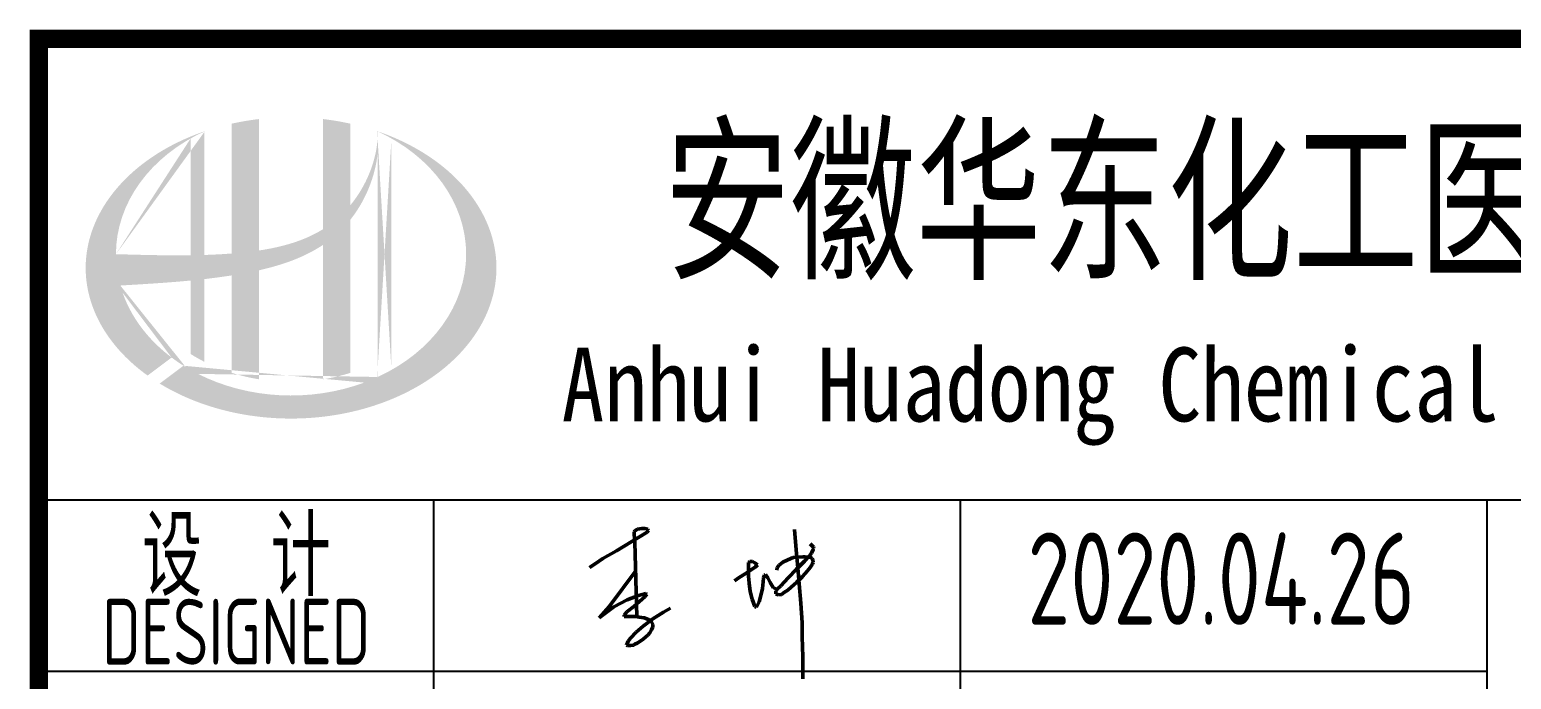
# Model space of a CAD drawing. Extents: x 4830845 to 5141198, y -443067 to -268177.
# Drawn here: x 4928952 to 4934579, y -345312 to -342846 of the extents above; entities that cross this region are included whole.
import ezdxf
from ezdxf.enums import TextEntityAlignment as Align

# ---------------------------------------------------------------- set-up
doc = ezdxf.new("R2010")
doc.units = 0
doc.header["$LTSCALE"] = 1000
doc.header["$MEASUREMENT"] = 0
doc.layers.get('0').update_dxf_attribs({"linetype": 'CONTINUOUS'})
doc.styles.add('AHD', font='sceie.shx', dxfattribs={"width": 0.7, "bigfont": 'sceic.shx'})
doc.styles.add('ECEC_TQ_S', font='')
doc.styles.add('sceie', font='sceie.shx', dxfattribs={"width": 0.7, "bigfont": 'sceic.shx'})
doc.styles.get('ECEC_TQ_S').set_extended_font_data('SimSun')

# ---------------------------------------------------------------- blocks, each defined once
blk = doc.blocks.new('签名')
at = {"lineweight": 50}
for p, q in [((5484373.9, -514006.1), (5484490.2, -513935.2)), ((5484443.6, -513930.1), (5484440.9, -513933.4)), ((5484440.9, -513933.4), (5484440.9, -513943.7)), ((5484453.3, -513923.1), (5484443.6, -513930.1)), ((5484469, -513920.7), (5484453.3, -513923.1)), ((5484481.4, -513920.7), (5484469, -513920.7)), ((5484492.1, -513923.7), (5484481.4, -513920.7)), ((5484490.2, -513935.2), (5484494.5, -513928.9)), ((5484494.5, -513928.9), (5484492.1, -513923.7)), ((5485048.8, -513925.4), (5485055.2, -514002.4)), ((5484440.9, -513943.7), (5484443.6, -513972.8)), ((5484443.6, -513972.8), (5484451, -514255.5)), ((5485121.3, -513992.4), (5485109.4, -513979.5)), ((5485120.6, -514001.4), (5485122.4, -513995.7)), ((5485122.4, -513995.7), (5485121.3, -513992.4)), ((5484292.6, -514055.3), (5484321.1, -514034.4)), ((5484321.1, -514034.4), (5484373.9, -514006.1)), ((5484879.2, -514046.7), (5484874.9, -514049.8)), ((5484874.9, -514049.8), (5484874.9, -514102.5)), ((5484889.7, -514046.7), (5484879.2, -514046.7)), ((5484898.3, -514051.1), (5484889.7, -514046.7)), ((5484908.7, -514059.3), (5484898.3, -514051.1)), ((5484991.3, -514060.1), (5485005.3, -514049.1)), ((5485005.3, -514049.1), (5485024.5, -514040.5)), ((5485024.5, -514040.5), (5485044.1, -514031.7)), ((5485044.1, -514031.7), (5485063, -514029.9)), ((5485055.2, -514002.4), (5485062, -514069.9)), ((5485056.7, -514075.4), (5485086.9, -514044.6)), ((5485063, -514029.9), (5485080.4, -514029)), ((5485080.4, -514029), (5485090.1, -514029)), ((5485086.9, -514044.6), (5485106.8, -514024.4)), ((5485090.1, -514029), (5485104, -514029.4)), ((5485104, -514029.4), (5485109.7, -514030.2)), ((5485106.8, -514024.4), (5485114.2, -514014.2)), ((5485109.7, -514030.2), (5485115.9, -514035.1)), ((5485114.2, -514014.2), (5485120.6, -514001.4)), ((5485115.9, -514035.1), (5485118.9, -514041.7)), ((5485120, -514048.5), (5485117.5, -514055.4)), ((5485118.9, -514041.7), (5485120, -514048.5)), ((5484271.3, -514069.1), (5484292.6, -514055.3)), ((5484446.4, -514081.4), (5484346.3, -514216.5)), ((5484820.9, -514119.1), (5484839.8, -514106.9)), ((5484839.8, -514106.9), (5484861.5, -514092.7)), ((5484861.5, -514092.7), (5484880.5, -514080.4)), ((5484874.9, -514102.5), (5484877.6, -514129)), ((5484880.5, -514080.4), (5484901.1, -514066.5)), ((5484901.1, -514066.5), (5484908.7, -514059.3)), ((5484930.1, -514124), (5484931.7, -514108.3)), ((5484931.7, -514108.3), (5484935, -514098.4)), ((5484935, -514098.4), (5484939.2, -514095.3)), ((5484939.2, -514095.3), (5484947.6, -514108.5)), ((5484947.6, -514108.5), (5484956.8, -514126.6)), ((5484982.5, -514078.8), (5484983.3, -514069.1)), ((5484983.3, -514069.1), (5484991.3, -514060.1)), ((5484997.2, -514139.3), (5485025.4, -514108.5)), ((5485025.4, -514108.5), (5485056.7, -514075.4)), ((5485062, -514069.9), (5485067.5, -514131.4)), ((5485078.3, -514104.8), (5485067.4, -514115.4)), ((5485089.8, -514092.4), (5485078.3, -514104.8)), ((5485097.5, -514083.1), (5485089.8, -514092.4)), ((5485103.3, -514075.8), (5485097.5, -514083.1)), ((5485109.3, -514068.9), (5485103.3, -514075.8)), ((5485114, -514061.8), (5485109.3, -514068.9)), ((5485117.5, -514055.4), (5485114, -514061.8)), ((5484877.6, -514129), (5484880.8, -514159.7)), ((5484880.8, -514159.7), (5484888.6, -514189.2)), ((5484922.8, -514170.1), (5484927.5, -514148.8)), ((5484927.5, -514148.8), (5484930.1, -514124)), ((5484956.8, -514126.6), (5484968.5, -514145.2)), ((5484968.5, -514145.2), (5484983.1, -514152.1)), ((5484978.8, -514158.7), (5484983.9, -514150.9)), ((5484978.8, -514169.6), (5484978.8, -514158.7)), ((5484983.9, -514150.9), (5484997.2, -514139.3)), ((5485011.7, -514162.9), (5484999.4, -514171.2)), ((5485023.8, -514154.8), (5485011.7, -514162.9)), ((5485037, -514143.3), (5485023.8, -514154.8)), ((5485047.3, -514134.3), (5485037, -514143.3)), ((5485058.2, -514124.4), (5485047.3, -514134.3)), ((5485067.4, -514115.4), (5485058.2, -514124.4)), ((5485067.5, -514131.4), (5485073.4, -514204.2)), ((5484346.3, -514216.5), (5484307, -514260.5)), ((5484307, -514260.5), (5484363.7, -514219)), ((5484363.7, -514219), (5484414.5, -514192)), ((5484439.1, -514216.7), (5484412.9, -514237.3)), ((5484414.5, -514192), (5484457.3, -514175.3)), ((5484482.1, -514179.3), (5484439.1, -514216.7)), ((5484457.3, -514175.3), (5484484.7, -514168)), ((5484489, -514170.8), (5484482.1, -514179.3)), ((5484484.7, -514168), (5484489, -514170.8)), ((5484888.6, -514189.2), (5484899, -514216.9)), ((5484899, -514216.9), (5484904.6, -514220)), ((5484904.6, -514220), (5484914.7, -514199)), ((5484914.7, -514199), (5484922.8, -514170.1)), ((5484989.1, -514173.2), (5484978.8, -514169.6)), ((5484999.4, -514171.2), (5484989.1, -514173.2)), ((5485073.4, -514204.2), (5485078.8, -514278.7)), ((5484412.9, -514237.3), (5484401.9, -514249.5)), ((5484401.9, -514249.5), (5484401.9, -514254.7)), ((5484401.9, -514254.7), (5484446.8, -514254.7)), ((5484446.8, -514254.7), (5484459.5, -514257.2)), ((5484459.5, -514257.2), (5484478.2, -514260.7)), ((5484474.4, -514291.2), (5484511.5, -514263.7)), ((5484478.2, -514260.7), (5484495.1, -514267)), ((5484495.1, -514267), (5484505.1, -514273.2)), ((5484505.1, -514273.2), (5484511.1, -514285.3)), ((5484511.5, -514263.7), (5484551.9, -514238.4)), ((5484551.9, -514238.4), (5484578.5, -514223.8)), ((5484426.1, -514337.2), (5484448.7, -514314.1)), ((5484448.7, -514314.1), (5484474.4, -514291.2)), ((5484485.1, -514332.9), (5484474.8, -514341.6)), ((5484492.1, -514325.7), (5484485.1, -514332.9)), ((5484499.4, -514317.1), (5484492.1, -514325.7)), ((5484506.7, -514305.6), (5484499.4, -514317.1)), ((5484511.1, -514294.4), (5484506.7, -514305.6)), ((5484511.1, -514285.3), (5484511.1, -514294.4)), ((5485078.8, -514278.7), (5485078.8, -514332.9)), ((5485078.8, -514332.9), (5485081.6, -514408.2)), ((5484411.7, -514363.3), (5484417.4, -514348.5)), ((5484415.7, -514365.7), (5484411.7, -514363.3)), ((5484426.9, -514365.7), (5484415.7, -514365.7)), ((5484417.4, -514348.5), (5484426.1, -514337.2)), ((5484438.1, -514364), (5484426.9, -514365.7)), ((5484442.7, -514360.5), (5484438.1, -514364)), ((5484452.4, -514355.9), (5484442.7, -514360.5)), ((5484462, -514350.2), (5484452.4, -514355.9)), ((5484474.8, -514341.6), (5484462, -514350.2)), ((5485081.6, -514408.2), (5485081.6, -514491.8))]:
    blk.add_line(p, q, dxfattribs=at)
at = {"style": 'sceie', "width": 0.8}
for p in [(5486670.1, -514111), (5486631, -514761.6), (5486657.1, -515425.2), (5486696.1, -516075.8), (5486709.1, -516674.4)]:
    blk.add_attdef('2020.4.26', text='', height=350, dxfattribs=at).set_placement(p, align=Align.MIDDLE)

msp = doc.modelspace()

# ---------------------------------------------------------------- hatches: boundary and pattern name
h = msp.add_hatch(color=256)
edge = h.paths.add_edge_path()
edge.add_spline(control_points=[(4929823.1, -343758.9), (4929829.2, -343757.5), (4929835.3, -343756.1), (4929884.4, -343744.2), (4929927, -343731.2), (4930002, -343700.1), (4930034.9, -343683.1), (4930065.8, -343662.5)], knot_values=[61.629012, 61.629012, 61.629012, 61.629012, 63.330431, 63.330431, 75.353634, 75.353634, 85.398649, 85.398649, 85.398649, 85.398649], degree=3, periodic=0)
edge.add_line((4930065.8, -343662.5), (4930065.8, -344172.7))
edge.add_spline(control_points=[(4930065.8, -344172.7), (4930082.9, -344170), (4930100, -344166.7), (4930134.7, -344158.6), (4930152.4, -344153.8), (4930169.8, -344148.3)], knot_values=[4.908456, 4.908456, 4.908456, 4.908456, 4.992821, 4.992821, 5.083034, 5.083034, 5.083034, 5.083034], degree=3, periodic=0)
edge.add_line((4930169.8, -344148.3), (4930169.8, -343566.9))
edge.add_spline(control_points=[(4930169.8, -343566.9), (4930178.4, -343555.9), (4930186.6, -343544.6), (4930212.7, -343504.9), (4930228.4, -343475), (4930257.6, -343402.2), (4930268.8, -343358.4), (4930273.5, -343313.1), (4930273.7, -343311.8), (4930273.8, -343310.5)], knot_values=[97.991744, 97.991744, 97.991744, 97.991744, 101.64219, 101.64219, 110.337975, 110.337975, 121.934322, 121.934322, 122.270691, 122.270691, 122.270691, 122.270691], degree=3, periodic=0)
edge.add_line((4930273.8, -343310.5), (4930273.8, -343240.1))
edge.add_spline(control_points=[(4930273.8, -343240.1), (4930273.7, -343247.8), (4930273.4, -343255.4), (4930272.8, -343263.1)], knot_values=[126.194075, 126.194075, 126.194075, 126.194075, 128.396762, 128.396762, 128.396762, 128.396762], degree=3, periodic=0)
edge.add_spline(control_points=[(4930272.8, -343263.1), (4930272.3, -343269.3), (4930271.7, -343275.5), (4930270.9, -343281.8)], knot_values=[124.417049, 124.417049, 124.417049, 124.417049, 126.194075, 126.194075, 126.194075, 126.194075], degree=3, periodic=0)
edge.add_spline(control_points=[(4930270.9, -343281.8), (4930269.8, -343290.9), (4930268.3, -343300), (4930266.5, -343309.1)], knot_values=[121.80529, 121.80529, 121.80529, 121.80529, 124.417049, 124.417049, 124.417049, 124.417049], degree=3, periodic=0)
edge.add_spline(control_points=[(4930266.5, -343309.1), (4930264.1, -343321.3), (4930261.2, -343333.4), (4930257.7, -343345.4)], knot_values=[118.31574, 118.31574, 118.31574, 118.31574, 121.80529, 121.80529, 121.80529, 121.80529], degree=3, periodic=0)
edge.add_spline(control_points=[(4930257.7, -343345.4), (4930254.2, -343357.5), (4930250.2, -343369.5), (4930245.6, -343381.4)], knot_values=[114.795988, 114.795988, 114.795988, 114.795988, 118.31574, 118.31574, 118.31574, 118.31574], degree=3, periodic=0)
edge.add_spline(control_points=[(4930245.6, -343381.4), (4930241.1, -343393.1), (4930236.1, -343404.6), (4930230.7, -343416)], knot_values=[111.329641, 111.329641, 111.329641, 111.329641, 114.795988, 114.795988, 114.795988, 114.795988], degree=3, periodic=0)
edge.add_spline(control_points=[(4930230.7, -343416), (4930225.2, -343427.5), (4930219.2, -343438.9), (4930212.7, -343449.9)], knot_values=[107.79529, 107.79529, 107.79529, 107.79529, 111.329641, 111.329641, 111.329641, 111.329641], degree=3, periodic=0)
edge.add_spline(control_points=[(4930212.7, -343449.9), (4930206.4, -343460.8), (4930199.7, -343471.3), (4930192.6, -343481.6)], knot_values=[104.343579, 104.343579, 104.343579, 104.343579, 107.79529, 107.79529, 107.79529, 107.79529], degree=3, periodic=0)
edge.add_spline(control_points=[(4930192.6, -343481.6), (4930185.4, -343492), (4930177.8, -343502), (4930169.8, -343511.7)], knot_values=[100.8507, 100.8507, 100.8507, 100.8507, 104.343579, 104.343579, 104.343579, 104.343579], degree=3, periodic=0)
edge.add_line((4930169.8, -343511.7), (4930169.8, -343202.4))
edge.add_spline(control_points=[(4930169.8, -343202.4), (4930135.7, -343194.9), (4930101, -343189), (4930065.8, -343184.9)], knot_values=[4.423999, 4.423999, 4.423999, 4.423999, 4.558741, 4.558741, 4.558741, 4.558741], degree=3, periodic=0)
edge.add_line((4930065.8, -343184.9), (4930065.8, -343603))
edge.add_spline(control_points=[(4930065.8, -343603), (4929993.8, -343647.6), (4929909.6, -343670.8), (4929823.1, -343683.8)], knot_values=[63.246215, 63.246215, 63.246215, 63.246215, 87.689124, 87.689124, 87.689124, 87.689124], degree=3, periodic=0)
edge.add_line((4929823.1, -343683.8), (4929823.1, -343184.9))
edge.add_spline(control_points=[(4929823.1, -343184.9), (4929787.9, -343189), (4929753.2, -343194.9), (4929719.1, -343202.4)], knot_values=[4.866038, 4.866038, 4.866038, 4.866038, 5.000777, 5.000777, 5.000777, 5.000777], degree=3, periodic=0)
edge.add_line((4929719.1, -343202.4), (4929719.1, -343695.3))
edge.add_spline(control_points=[(4929719.1, -343695.3), (4929717.4, -343695.4), (4929682.5, -343698), (4929647.9, -343699.8), (4929615.1, -343700.8)], knot_values=[43.657356, 43.657356, 43.657356, 43.657356, 44.134253, 53.497092, 53.497092, 53.497092, 53.497092], degree=3, periodic=0)
edge.add_line((4929615.1, -343700.8), (4929615.1, -343231.7))
edge.add_spline(control_points=[(4929615.1, -343231.7), (4929598.1, -343237.5), (4929581.3, -343243.8), (4929564.9, -343250.6)], knot_values=[5.14157, 5.14157, 5.14157, 5.14157, 5.212921, 5.212921, 5.212921, 5.212921], degree=3, periodic=0)
edge.add_spline(control_points=[(4929564.9, -343250.6), (4929558, -343253.4), (4929551.2, -343256.3), (4929518.9, -343270.5), (4929494.4, -343282.7), (4929470.9, -343295.9)], knot_values=[5.212921, 5.212921, 5.212921, 5.212921, 5.24296, 5.24296, 5.355623, 5.355623, 5.355623, 5.355623], degree=3, periodic=0)
edge.add_spline(control_points=[(4929470.9, -343295.9), (4929456, -343304.3), (4929441.6, -343313), (4929427.6, -343322.1)], knot_values=[5.355623, 5.355623, 5.355623, 5.355623, 5.426974, 5.426974, 5.426974, 5.426974], degree=3, periodic=0)
edge.add_spline(control_points=[(4929427.6, -343322.1), (4929420.2, -343327), (4929412.9, -343331.9), (4929399.4, -343341.4), (4929393.2, -343345.9), (4929387, -343350.5)], knot_values=[5.426974, 5.426974, 5.426974, 5.426974, 5.464765, 5.464765, 5.498325, 5.498325, 5.498325, 5.498325], degree=3, periodic=0)
edge.add_spline(control_points=[(4929387, -343350.5), (4929361, -343370.1), (4929336.9, -343390.9), (4929315, -343412.9)], knot_values=[5.498325, 5.498325, 5.498325, 5.498325, 5.641027, 5.641027, 5.641027, 5.641027], degree=3, periodic=0)
edge.add_spline(control_points=[(4929315, -343412.9), (4929308, -343419.9), (4929301.3, -343427), (4929280.8, -343449.6), (4929267.9, -343465.4), (4929256.1, -343481.6)], knot_values=[5.641027, 5.641027, 5.641027, 5.641027, 5.686569, 5.686569, 5.783729, 5.783729, 5.783729, 5.783729], degree=3, periodic=0)
edge.add_spline(control_points=[(4929256.1, -343481.6), (4929241, -343502.4), (4929227.7, -343523.8), (4929214.6, -343548.8), (4929213, -343551.9), (4929211.4, -343555.1)], knot_values=[5.783729, 5.783729, 5.783729, 5.783729, 5.908374, 5.908374, 5.92643, 5.92643, 5.92643, 5.92643], degree=3, periodic=0)
edge.add_spline(control_points=[(4929211.4, -343555.1), (4929198.9, -343580.2), (4929188.9, -343605.9), (4929181.4, -343631.8)], knot_values=[5.92643, 5.92643, 5.92643, 5.92643, 6.069132, 6.069132, 6.069132, 6.069132], degree=3, periodic=0)
edge.add_spline(control_points=[(4929181.4, -343631.8), (4929178.2, -343642.9), (4929175.4, -343654.1), (4929170, -343680.2), (4929167.8, -343695.3), (4929166.3, -343710.4)], knot_values=[6.069132, 6.069132, 6.069132, 6.069132, 6.130179, 6.130179, 6.211834, 6.211834, 6.211834, 6.211834], degree=3, periodic=0)
edge.add_spline(control_points=[(4929166.3, -343710.4), (4929165.1, -343723.5), (4929164.4, -343736.7), (4929164.4, -343749.9)], knot_values=[6.211834, 6.211834, 6.211834, 6.211834, 6.283185, 6.283185, 6.283185, 6.283185], degree=3, periodic=0)
edge.add_spline(control_points=[(4929164.4, -343749.9), (4929164.4, -343759.2), (4929164.8, -343768.6), (4929165.4, -343777.9)], knot_values=[6.283185, 6.283185, 6.283185, 6.283185, 6.333655, 6.333655, 6.333655, 6.333655], degree=3, periodic=0)
edge.add_spline(control_points=[(4929165.4, -343777.9), (4929166.6, -343796.5), (4929169.2, -343815.1), (4929172.9, -343833.7)], knot_values=[6.333655, 6.333655, 6.333655, 6.333655, 6.434594, 6.434594, 6.434594, 6.434594], degree=3, periodic=0)
edge.add_spline(control_points=[(4929172.9, -343833.7), (4929173.2, -343834.9), (4929173.4, -343836.1), (4929177.4, -343854.6), (4929182.1, -343871.8), (4929188, -343888.8)], knot_values=[6.434594, 6.434594, 6.434594, 6.434594, 6.441278, 6.441278, 6.535532, 6.535532, 6.535532, 6.535532], degree=3, periodic=0)
edge.add_spline(control_points=[(4929188, -343888.8), (4929194.2, -343907), (4929201.8, -343925.1), (4929210.5, -343942.9)], knot_values=[6.535532, 6.535532, 6.535532, 6.535532, 6.636471, 6.636471, 6.636471, 6.636471], degree=3, periodic=0)
edge.add_spline(control_points=[(4929210.5, -343942.9), (4929212.7, -343947.3), (4929215, -343951.8), (4929224.3, -343969.4), (4929232, -343982.5), (4929240.4, -343995.3)], knot_values=[6.636471, 6.636471, 6.636471, 6.636471, 6.661894, 6.661894, 6.73741, 6.73741, 6.73741, 6.73741], degree=3, periodic=0)
edge.add_spline(control_points=[(4929240.4, -343995.3), (4929251.6, -344012.5), (4929263.9, -344029.3), (4929277.5, -344045.7)], knot_values=[6.73741, 6.73741, 6.73741, 6.73741, 6.838349, 6.838349, 6.838349, 6.838349], degree=3, periodic=0)
edge.add_spline(control_points=[(4929277.5, -344045.7), (4929283.4, -344052.8), (4929289.5, -344059.9), (4929304.1, -344075.8), (4929312.6, -344084.7), (4929321.5, -344093.3)], knot_values=[6.838349, 6.838349, 6.838349, 6.838349, 6.88251, 6.88251, 6.939288, 6.939288, 6.939288, 6.939288], degree=3, periodic=0)
edge.add_spline(control_points=[(4929321.5, -344093.3), (4929337.3, -344108.7), (4929354.1, -344123.5), (4929372, -344137.7)], knot_values=[6.939288, 6.939288, 6.939288, 6.939288, 7.040227, 7.040227, 7.040227, 7.040227], degree=3, periodic=0)
edge.add_spline(control_points=[(4929372, -344137.7), (4929381, -344144.8), (4929390.2, -344151.8), (4929399.6, -344158.5)], knot_values=[7.040227, 7.040227, 7.040227, 7.040227, 7.090696, 7.090696, 7.090696, 7.090696], degree=3, periodic=0)
edge.add_line((4929399.6, -344158.5), (4929490.8, -344090.2))
edge.add_ellipse((4929944.4, -343697.9), major_axis=(665, 0), ratio=0.806676, start_angle=192.819, end_angle=226.9853, ccw=False)
edge.add_spline(control_points=[(4929296, -343816.9), (4929320, -343815.4), (4929344.1, -343814), (4929432.8, -343808.5), (4929497.6, -343804.2), (4929563.1, -343797.8)], knot_values=[11.398263, 11.398263, 11.398263, 11.398263, 18.40729, 18.40729, 37.18094, 37.18094, 37.18094, 37.18094], degree=3, periodic=0)
edge.add_line((4929563.1, -343797.8), (4929563.1, -344076.9))
edge.add_spline(control_points=[(4929563.1, -344076.9), (4929566.7, -344079.1), (4929570.3, -344081.3), (4929587.2, -344091.5), (4929601, -344099.1), (4929615.1, -344106.3)], knot_values=[4.049945, 4.049945, 4.049945, 4.049945, 4.072021, 4.072021, 4.153257, 4.153257, 4.153257, 4.153257], degree=3, periodic=0)
edge.add_line((4929615.1, -344106.3), (4929615.1, -343792.4))
edge.add_spline(control_points=[(4929615.1, -343792.4), (4929647.3, -343788.7), (4929679.7, -343784.5), (4929714.6, -343779.1), (4929716.8, -343778.7), (4929719.1, -343778.4)], knot_values=[42.135009, 42.135009, 42.135009, 42.135009, 51.307228, 51.307228, 51.948574, 51.948574, 51.948574, 51.948574], degree=3, periodic=0)
edge.add_line((4929719.1, -343778.4), (4929719.1, -344148.3))
edge.add_spline(control_points=[(4929719.1, -344148.3), (4929752.7, -344158.9), (4929787.6, -344167.1), (4929823.1, -344172.7)], knot_values=[4.34174, 4.34174, 4.34174, 4.34174, 4.516316, 4.516316, 4.516316, 4.516316], degree=3, periodic=0)
edge.add_line((4929823.1, -344172.7), (4929823.1, -343758.9))
edge = h.paths.add_edge_path(flags=16)
edge.add_ellipse((4929944.4, -343697.9), major_axis=(665, 0), ratio=0.806676, start_angle=124.9875, end_angle=179.999, ccw=False)
edge.add_line((4929563.1, -343258.4), (4929563.1, -343702))
edge.add_spline(control_points=[(4929563.1, -343702), (4929467.8, -343703.3), (4929373.8, -343700.3), (4929279.4, -343697.9)], knot_values=[11.27373, 11.27373, 11.27373, 11.27373, 38.687513, 38.687513, 38.687513, 38.687513], degree=3, periodic=0)
edge = h.paths.add_edge_path()
edge.add_spline(control_points=[(4929445.6, -344189), (4929476.7, -344208), (4929509.8, -344225.3), (4929594.4, -344262.5), (4929647.7, -344280.4), (4929758.4, -344307), (4929815.9, -344315.7), (4929932, -344323.4), (4929990.7, -344322.5), (4930106.3, -344311), (4930163.1, -344300.5), (4930272.2, -344270.4), (4930324.3, -344250.9), (4930421.2, -344204), (4930466, -344176.7), (4930545.9, -344115.7), (4930581.1, -344082.2), (4930640.4, -344010.7), (4930664.6, -343972.8), (4930701, -343894.7), (4930713.2, -343854.5), (4930725.8, -343773.3), (4930726.1, -343732.3), (4930714.6, -343650.8), (4930702.8, -343610.3), (4930667.2, -343531.6), (4930643.4, -343493.4), (4930584.6, -343421.2), (4930549.5, -343387.3), (4930469.7, -343325.6), (4930425, -343297.9), (4930343.8, -343258.1), (4930309.4, -343243.9), (4930273.8, -343231.7)], knot_values=[0.886421, 0.886421, 0.886421, 0.886421, 1.040557, 1.040557, 1.261172, 1.261172, 1.481788, 1.481788, 1.702404, 1.702404, 1.92302, 1.92302, 2.143636, 2.143636, 2.364252, 2.364252, 2.584868, 2.584868, 2.805484, 2.805484, 3.026099, 3.026099, 3.246715, 3.246715, 3.46852, 3.46852, 3.690325, 3.690325, 3.91213, 3.91213, 4.133935, 4.133935, 4.283209, 4.283209, 4.283209, 4.283209], degree=3, periodic=0)
edge.add_line((4930273.8, -343231.7), (4930273.8, -343231.7))
edge.add_spline(control_points=[(4930273.8, -343231.8), (4930273.8, -343234.6), (4930273.8, -343237.3), (4930273.8, -343240.1)], knot_values=[128.396762, 128.396762, 128.396762, 128.396762, 129.192193, 129.192193, 129.192193, 129.192193], degree=3, periodic=0)
edge.add_line((4930273.8, -343240.1), (4930273.8, -344164))
edge.add_ellipse((4929944.4, -343697.9), major_axis=(665, 0), ratio=0.806676, start_angle=232.1054, end_angle=299.6833, ccw=False)
edge.add_line((4929536, -344121.3), (4929445.6, -344189))
edge = h.paths.add_edge_path(flags=16)
edge.add_ellipse((4929944.4, -343697.9), major_axis=(665, 0), ratio=0.806676, start_angle=304.9875, end_angle=415.0121, ccw=False)
edge.add_line((4930325.8, -344137.4), (4930325.8, -343258.4))
h = msp.add_hatch(color=256)
edge = h.paths.add_edge_path()
edge.add_spline(control_points=[(4929823.1, -343758.9), (4929829.2, -343757.5), (4929835.3, -343756.1), (4929884.4, -343744.2), (4929927, -343731.2), (4930002, -343700.1), (4930034.9, -343683.1), (4930065.8, -343662.5)], knot_values=[61.629012, 61.629012, 61.629012, 61.629012, 63.330431, 63.330431, 75.353634, 75.353634, 85.398649, 85.398649, 85.398649, 85.398649], degree=3, periodic=0)
edge.add_line((4930065.8, -343662.5), (4930065.8, -344172.7))
edge.add_spline(control_points=[(4930065.8, -344172.7), (4930082.9, -344170), (4930100, -344166.7), (4930134.7, -344158.6), (4930152.4, -344153.8), (4930169.8, -344148.3)], knot_values=[4.908456, 4.908456, 4.908456, 4.908456, 4.992821, 4.992821, 5.083034, 5.083034, 5.083034, 5.083034], degree=3, periodic=0)
edge.add_line((4930169.8, -344148.3), (4930169.8, -343566.9))
edge.add_spline(control_points=[(4930169.8, -343566.9), (4930178.4, -343555.9), (4930186.6, -343544.6), (4930212.7, -343504.9), (4930228.4, -343475), (4930257.6, -343402.2), (4930268.8, -343358.4), (4930273.5, -343313.1), (4930273.7, -343311.8), (4930273.8, -343310.5)], knot_values=[97.991744, 97.991744, 97.991744, 97.991744, 101.64219, 101.64219, 110.337975, 110.337975, 121.934322, 121.934322, 122.270691, 122.270691, 122.270691, 122.270691], degree=3, periodic=0)
edge.add_line((4930273.8, -343310.5), (4930273.8, -343240.1))
edge.add_spline(control_points=[(4930273.8, -343240.1), (4930273.7, -343247.8), (4930273.4, -343255.4), (4930272.8, -343263.1)], knot_values=[126.194075, 126.194075, 126.194075, 126.194075, 128.396762, 128.396762, 128.396762, 128.396762], degree=3, periodic=0)
edge.add_spline(control_points=[(4930272.8, -343263.1), (4930272.3, -343269.3), (4930271.7, -343275.5), (4930270.9, -343281.8)], knot_values=[124.417049, 124.417049, 124.417049, 124.417049, 126.194075, 126.194075, 126.194075, 126.194075], degree=3, periodic=0)
edge.add_spline(control_points=[(4930270.9, -343281.8), (4930269.8, -343290.9), (4930268.3, -343300), (4930266.5, -343309.1)], knot_values=[121.80529, 121.80529, 121.80529, 121.80529, 124.417049, 124.417049, 124.417049, 124.417049], degree=3, periodic=0)
edge.add_spline(control_points=[(4930266.5, -343309.1), (4930264.1, -343321.3), (4930261.2, -343333.4), (4930257.7, -343345.4)], knot_values=[118.31574, 118.31574, 118.31574, 118.31574, 121.80529, 121.80529, 121.80529, 121.80529], degree=3, periodic=0)
edge.add_spline(control_points=[(4930257.7, -343345.4), (4930254.2, -343357.5), (4930250.2, -343369.5), (4930245.6, -343381.4)], knot_values=[114.795988, 114.795988, 114.795988, 114.795988, 118.31574, 118.31574, 118.31574, 118.31574], degree=3, periodic=0)
edge.add_spline(control_points=[(4930245.6, -343381.4), (4930241.1, -343393.1), (4930236.1, -343404.6), (4930230.7, -343416)], knot_values=[111.329641, 111.329641, 111.329641, 111.329641, 114.795988, 114.795988, 114.795988, 114.795988], degree=3, periodic=0)
edge.add_spline(control_points=[(4930230.7, -343416), (4930225.2, -343427.5), (4930219.2, -343438.9), (4930212.7, -343449.9)], knot_values=[107.79529, 107.79529, 107.79529, 107.79529, 111.329641, 111.329641, 111.329641, 111.329641], degree=3, periodic=0)
edge.add_spline(control_points=[(4930212.7, -343449.9), (4930206.4, -343460.8), (4930199.7, -343471.3), (4930192.6, -343481.6)], knot_values=[104.343579, 104.343579, 104.343579, 104.343579, 107.79529, 107.79529, 107.79529, 107.79529], degree=3, periodic=0)
edge.add_spline(control_points=[(4930192.6, -343481.6), (4930185.4, -343492), (4930177.8, -343502), (4930169.8, -343511.7)], knot_values=[100.8507, 100.8507, 100.8507, 100.8507, 104.343579, 104.343579, 104.343579, 104.343579], degree=3, periodic=0)
edge.add_line((4930169.8, -343511.7), (4930169.8, -343202.4))
edge.add_spline(control_points=[(4930169.8, -343202.4), (4930135.7, -343194.9), (4930101, -343189), (4930065.8, -343184.9)], knot_values=[4.423999, 4.423999, 4.423999, 4.423999, 4.558741, 4.558741, 4.558741, 4.558741], degree=3, periodic=0)
edge.add_line((4930065.8, -343184.9), (4930065.8, -343603))
edge.add_spline(control_points=[(4930065.8, -343603), (4929993.8, -343647.6), (4929909.6, -343670.8), (4929823.1, -343683.8)], knot_values=[63.246215, 63.246215, 63.246215, 63.246215, 87.689124, 87.689124, 87.689124, 87.689124], degree=3, periodic=0)
edge.add_line((4929823.1, -343683.8), (4929823.1, -343184.9))
edge.add_spline(control_points=[(4929823.1, -343184.9), (4929787.9, -343189), (4929753.2, -343194.9), (4929719.1, -343202.4)], knot_values=[4.866038, 4.866038, 4.866038, 4.866038, 5.000777, 5.000777, 5.000777, 5.000777], degree=3, periodic=0)
edge.add_line((4929719.1, -343202.4), (4929719.1, -343695.3))
edge.add_spline(control_points=[(4929719.1, -343695.3), (4929717.4, -343695.4), (4929682.5, -343698), (4929647.9, -343699.8), (4929615.1, -343700.8)], knot_values=[43.657356, 43.657356, 43.657356, 43.657356, 44.134253, 53.497092, 53.497092, 53.497092, 53.497092], degree=3, periodic=0)
edge.add_line((4929615.1, -343700.8), (4929615.1, -343231.7))
edge.add_spline(control_points=[(4929615.1, -343231.7), (4929598.1, -343237.5), (4929581.3, -343243.8), (4929564.9, -343250.6)], knot_values=[5.14157, 5.14157, 5.14157, 5.14157, 5.212921, 5.212921, 5.212921, 5.212921], degree=3, periodic=0)
edge.add_spline(control_points=[(4929564.9, -343250.6), (4929558, -343253.4), (4929551.2, -343256.3), (4929518.9, -343270.5), (4929494.4, -343282.7), (4929470.9, -343295.9)], knot_values=[5.212921, 5.212921, 5.212921, 5.212921, 5.24296, 5.24296, 5.355623, 5.355623, 5.355623, 5.355623], degree=3, periodic=0)
edge.add_spline(control_points=[(4929470.9, -343295.9), (4929456, -343304.3), (4929441.6, -343313), (4929427.6, -343322.1)], knot_values=[5.355623, 5.355623, 5.355623, 5.355623, 5.426974, 5.426974, 5.426974, 5.426974], degree=3, periodic=0)
edge.add_spline(control_points=[(4929427.6, -343322.1), (4929420.2, -343327), (4929412.9, -343331.9), (4929399.4, -343341.4), (4929393.2, -343345.9), (4929387, -343350.5)], knot_values=[5.426974, 5.426974, 5.426974, 5.426974, 5.464765, 5.464765, 5.498325, 5.498325, 5.498325, 5.498325], degree=3, periodic=0)
edge.add_spline(control_points=[(4929387, -343350.5), (4929361, -343370.1), (4929336.9, -343390.9), (4929315, -343412.9)], knot_values=[5.498325, 5.498325, 5.498325, 5.498325, 5.641027, 5.641027, 5.641027, 5.641027], degree=3, periodic=0)
edge.add_spline(control_points=[(4929315, -343412.9), (4929308, -343419.9), (4929301.3, -343427), (4929280.8, -343449.6), (4929267.9, -343465.4), (4929256.1, -343481.6)], knot_values=[5.641027, 5.641027, 5.641027, 5.641027, 5.686569, 5.686569, 5.783729, 5.783729, 5.783729, 5.783729], degree=3, periodic=0)
edge.add_spline(control_points=[(4929256.1, -343481.6), (4929241, -343502.4), (4929227.7, -343523.8), (4929214.6, -343548.8), (4929213, -343551.9), (4929211.4, -343555.1)], knot_values=[5.783729, 5.783729, 5.783729, 5.783729, 5.908374, 5.908374, 5.92643, 5.92643, 5.92643, 5.92643], degree=3, periodic=0)
edge.add_spline(control_points=[(4929211.4, -343555.1), (4929198.9, -343580.2), (4929188.9, -343605.9), (4929181.4, -343631.8)], knot_values=[5.92643, 5.92643, 5.92643, 5.92643, 6.069132, 6.069132, 6.069132, 6.069132], degree=3, periodic=0)
edge.add_spline(control_points=[(4929181.4, -343631.8), (4929178.2, -343642.9), (4929175.4, -343654.1), (4929170, -343680.2), (4929167.8, -343695.3), (4929166.3, -343710.4)], knot_values=[6.069132, 6.069132, 6.069132, 6.069132, 6.130179, 6.130179, 6.211834, 6.211834, 6.211834, 6.211834], degree=3, periodic=0)
edge.add_spline(control_points=[(4929166.3, -343710.4), (4929165.1, -343723.5), (4929164.4, -343736.7), (4929164.4, -343749.9)], knot_values=[6.211834, 6.211834, 6.211834, 6.211834, 6.283185, 6.283185, 6.283185, 6.283185], degree=3, periodic=0)
edge.add_spline(control_points=[(4929164.4, -343749.9), (4929164.4, -343759.2), (4929164.8, -343768.6), (4929165.4, -343777.9)], knot_values=[6.283185, 6.283185, 6.283185, 6.283185, 6.333655, 6.333655, 6.333655, 6.333655], degree=3, periodic=0)
edge.add_spline(control_points=[(4929165.4, -343777.9), (4929166.6, -343796.5), (4929169.2, -343815.1), (4929172.9, -343833.7)], knot_values=[6.333655, 6.333655, 6.333655, 6.333655, 6.434594, 6.434594, 6.434594, 6.434594], degree=3, periodic=0)
edge.add_spline(control_points=[(4929172.9, -343833.7), (4929173.2, -343834.9), (4929173.4, -343836.1), (4929177.4, -343854.6), (4929182.1, -343871.8), (4929188, -343888.8)], knot_values=[6.434594, 6.434594, 6.434594, 6.434594, 6.441278, 6.441278, 6.535532, 6.535532, 6.535532, 6.535532], degree=3, periodic=0)
edge.add_spline(control_points=[(4929188, -343888.8), (4929194.2, -343907), (4929201.8, -343925.1), (4929210.5, -343942.9)], knot_values=[6.535532, 6.535532, 6.535532, 6.535532, 6.636471, 6.636471, 6.636471, 6.636471], degree=3, periodic=0)
edge.add_spline(control_points=[(4929210.5, -343942.9), (4929212.7, -343947.3), (4929215, -343951.8), (4929224.3, -343969.4), (4929232, -343982.5), (4929240.4, -343995.3)], knot_values=[6.636471, 6.636471, 6.636471, 6.636471, 6.661894, 6.661894, 6.73741, 6.73741, 6.73741, 6.73741], degree=3, periodic=0)
edge.add_spline(control_points=[(4929240.4, -343995.3), (4929251.6, -344012.5), (4929263.9, -344029.3), (4929277.5, -344045.7)], knot_values=[6.73741, 6.73741, 6.73741, 6.73741, 6.838349, 6.838349, 6.838349, 6.838349], degree=3, periodic=0)
edge.add_spline(control_points=[(4929277.5, -344045.7), (4929283.4, -344052.8), (4929289.5, -344059.9), (4929304.1, -344075.8), (4929312.6, -344084.7), (4929321.5, -344093.3)], knot_values=[6.838349, 6.838349, 6.838349, 6.838349, 6.88251, 6.88251, 6.939288, 6.939288, 6.939288, 6.939288], degree=3, periodic=0)
edge.add_spline(control_points=[(4929321.5, -344093.3), (4929337.3, -344108.7), (4929354.1, -344123.5), (4929372, -344137.7)], knot_values=[6.939288, 6.939288, 6.939288, 6.939288, 7.040227, 7.040227, 7.040227, 7.040227], degree=3, periodic=0)
edge.add_spline(control_points=[(4929372, -344137.7), (4929381, -344144.8), (4929390.2, -344151.8), (4929399.6, -344158.5)], knot_values=[7.040227, 7.040227, 7.040227, 7.040227, 7.090696, 7.090696, 7.090696, 7.090696], degree=3, periodic=0)
edge.add_line((4929399.6, -344158.5), (4929490.8, -344090.2))
edge.add_ellipse((4929944.4, -343697.9), major_axis=(665, 0), ratio=0.806676, start_angle=192.819, end_angle=226.9853, ccw=False)
edge.add_spline(control_points=[(4929296, -343816.9), (4929320, -343815.4), (4929344.1, -343814), (4929432.8, -343808.5), (4929497.6, -343804.2), (4929563.1, -343797.8)], knot_values=[11.398263, 11.398263, 11.398263, 11.398263, 18.40729, 18.40729, 37.18094, 37.18094, 37.18094, 37.18094], degree=3, periodic=0)
edge.add_line((4929563.1, -343797.8), (4929563.1, -344076.9))
edge.add_spline(control_points=[(4929563.1, -344076.9), (4929566.7, -344079.1), (4929570.3, -344081.3), (4929587.2, -344091.5), (4929601, -344099.1), (4929615.1, -344106.3)], knot_values=[4.049945, 4.049945, 4.049945, 4.049945, 4.072021, 4.072021, 4.153257, 4.153257, 4.153257, 4.153257], degree=3, periodic=0)
edge.add_line((4929615.1, -344106.3), (4929615.1, -343792.4))
edge.add_spline(control_points=[(4929615.1, -343792.4), (4929647.3, -343788.7), (4929679.7, -343784.5), (4929714.6, -343779.1), (4929716.8, -343778.7), (4929719.1, -343778.4)], knot_values=[42.135009, 42.135009, 42.135009, 42.135009, 51.307228, 51.307228, 51.948574, 51.948574, 51.948574, 51.948574], degree=3, periodic=0)
edge.add_line((4929719.1, -343778.4), (4929719.1, -344148.3))
edge.add_spline(control_points=[(4929719.1, -344148.3), (4929752.7, -344158.9), (4929787.6, -344167.1), (4929823.1, -344172.7)], knot_values=[4.34174, 4.34174, 4.34174, 4.34174, 4.516316, 4.516316, 4.516316, 4.516316], degree=3, periodic=0)
edge.add_line((4929823.1, -344172.7), (4929823.1, -343758.9))
edge = h.paths.add_edge_path(flags=16)
edge.add_ellipse((4929944.4, -343697.9), major_axis=(665, 0), ratio=0.806676, start_angle=124.9875, end_angle=179.999, ccw=False)
edge.add_line((4929563.1, -343258.4), (4929563.1, -343702))
edge.add_spline(control_points=[(4929563.1, -343702), (4929467.8, -343703.3), (4929373.8, -343700.3), (4929279.4, -343697.9)], knot_values=[11.27373, 11.27373, 11.27373, 11.27373, 38.687513, 38.687513, 38.687513, 38.687513], degree=3, periodic=0)
edge = h.paths.add_edge_path()
edge.add_spline(control_points=[(4929445.6, -344189), (4929476.7, -344208), (4929509.8, -344225.3), (4929594.4, -344262.5), (4929647.7, -344280.4), (4929758.4, -344307), (4929815.9, -344315.7), (4929932, -344323.4), (4929990.7, -344322.5), (4930106.3, -344311), (4930163.1, -344300.5), (4930272.2, -344270.4), (4930324.3, -344250.9), (4930421.2, -344204), (4930466, -344176.7), (4930545.9, -344115.7), (4930581.1, -344082.2), (4930640.4, -344010.7), (4930664.6, -343972.8), (4930701, -343894.7), (4930713.2, -343854.5), (4930725.8, -343773.3), (4930726.1, -343732.3), (4930714.6, -343650.8), (4930702.8, -343610.3), (4930667.2, -343531.6), (4930643.4, -343493.4), (4930584.6, -343421.2), (4930549.5, -343387.3), (4930469.7, -343325.6), (4930425, -343297.9), (4930343.8, -343258.1), (4930309.4, -343243.9), (4930273.8, -343231.7)], knot_values=[0.886421, 0.886421, 0.886421, 0.886421, 1.040557, 1.040557, 1.261172, 1.261172, 1.481788, 1.481788, 1.702404, 1.702404, 1.92302, 1.92302, 2.143636, 2.143636, 2.364252, 2.364252, 2.584868, 2.584868, 2.805484, 2.805484, 3.026099, 3.026099, 3.246715, 3.246715, 3.46852, 3.46852, 3.690325, 3.690325, 3.91213, 3.91213, 4.133935, 4.133935, 4.283209, 4.283209, 4.283209, 4.283209], degree=3, periodic=0)
edge.add_line((4930273.8, -343231.7), (4930273.8, -343231.7))
edge.add_spline(control_points=[(4930273.8, -343231.8), (4930273.8, -343234.6), (4930273.8, -343237.3), (4930273.8, -343240.1)], knot_values=[128.396762, 128.396762, 128.396762, 128.396762, 129.192193, 129.192193, 129.192193, 129.192193], degree=3, periodic=0)
edge.add_line((4930273.8, -343240.1), (4930273.8, -344164))
edge.add_ellipse((4929944.4, -343697.9), major_axis=(665, 0), ratio=0.806676, start_angle=232.1054, end_angle=299.6833, ccw=False)
edge.add_line((4929536, -344121.3), (4929445.6, -344189))
edge = h.paths.add_edge_path(flags=16)
edge.add_ellipse((4929944.4, -343697.9), major_axis=(665, 0), ratio=0.806676, start_angle=304.9875, end_angle=415.0121, ccw=False)
edge.add_line((4930325.8, -344137.4), (4930325.8, -343258.4))

# ---------------------------------------------------------------- linework, layer by layer
for p, q in [((4928986.6, -344630.5), (4946986.6, -344630.5)), ((4930486.6, -347880.5), (4930486.6, -344630.5)), ((4932486.6, -347880.5), (4932486.6, -344630.5)), ((4934486.6, -347880.5), (4934486.6, -344630.5)), ((4928986.6, -345280.5), (4934486.6, -345280.5))]:
    msp.add_line(p, q)
at = {"const_width": 70}
msp.add_lwpolyline([(4928986.6, -342880.5), (4928986.6, -348880.5)], dxfattribs=at)
msp.add_lwpolyline([(4946986.6, -342880.5, 70, 70, 0), (4928986.6, -342880.5, 70, 70, 0), (4928986.6, -348880.5, 0, 0, 0)], format="xyseb")

# ---------------------------------------------------------------- block references
at = {"color": 0}
ref = msp.add_blockref('签名', (-553193, 169181.9), dxfattribs=at)
ref.add_attrib('2020.4.26', '2020.04.26', dxfattribs={"height": 350, "style": 'sceie', "width": 0.8}).set_placement((4933477.1, -344929), align=Align.MIDDLE)

# ---------------------------------------------------------------- texts
for s, height, style, width, p in [('安徽华东化工医药工程有限责任公司', 500, 'ECEC_TQ_S', 0.7, (4935181.5, -343480.5)), ('安徽华东化工医药工程有限责任公司', 500, 'ECEC_TQ_S', 0.7, (4935181.5, -343480.5)), ('Anhui Huadong Chemical & Medical Engineering Co.,Ltd', 280, 'ECEC_TQ_S', 0.85, (4935181.5, -344230.5)), ('Anhui Huadong Chemical & Medical Engineering Co.,Ltd', 280, 'ECEC_TQ_S', 0.85, (4935181.5, -344230.5)), ('设  计', 300, 'AHD', 0.8, (4929736.6, -344830.5)), ('设  计', 300, 'AHD', 0.8, (4929736.6, -344830.5)), ('DESIGNED', 250, 'AHD', 0.8, (4929736.6, -345130.5)), ('DESIGNED', 250, 'AHD', 0.8, (4929736.6, -345130.5))]:
    msp.add_text(s, height=height, dxfattribs=dict(style=style, width=width)).set_placement(p, align=Align.MIDDLE)

doc.saveas('drawing.dxf')
